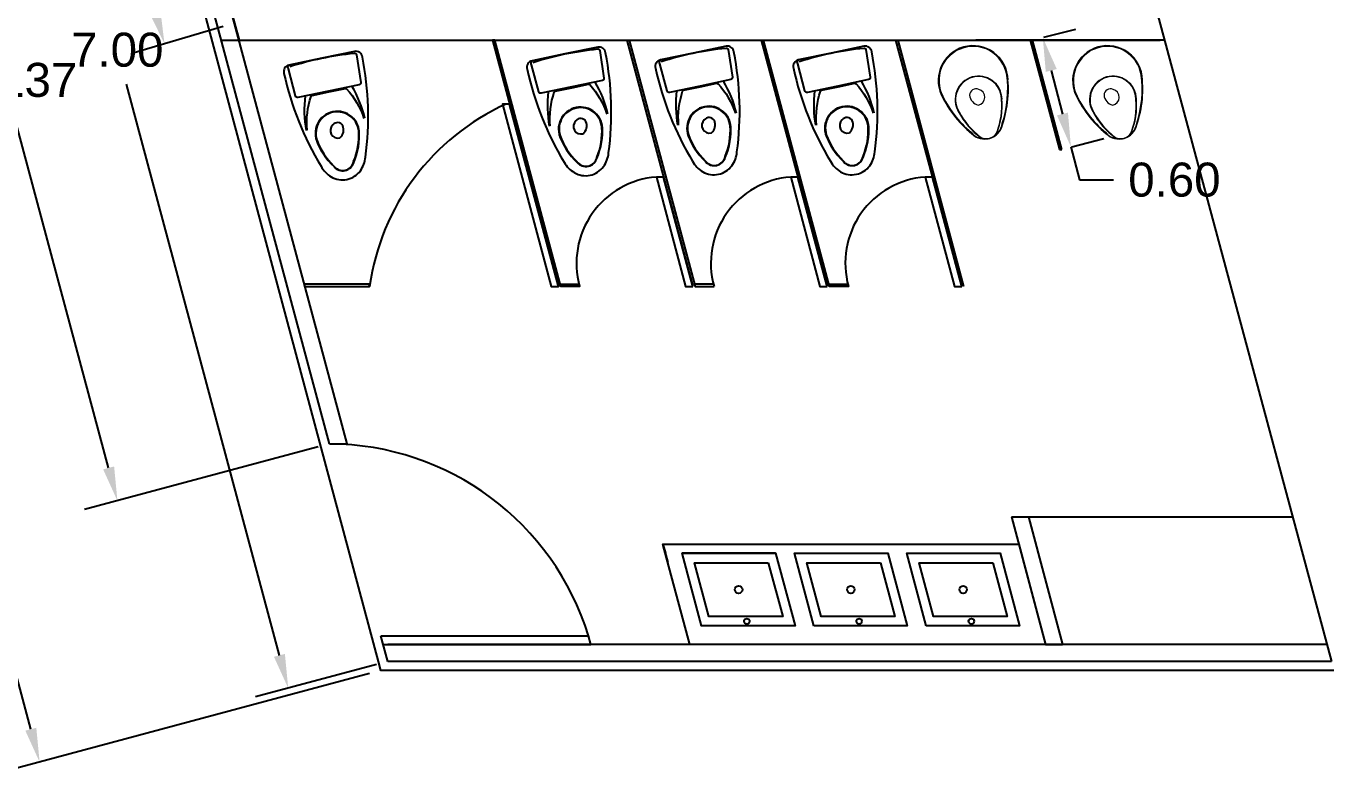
# Model space of a CAD drawing. Header units: millimetres. Extents: x 1263 to 3002, y 1308 to 2683.
# Drawn here: x 1438.88 to 1445.81, y 1379.27 to 1383.21 of the extents above; entities that cross this region are included whole.
import ezdxf
from ezdxf.lldxf.tags import DXFTag

# ---------------------------------------------------------------- set-up
doc = ezdxf.new("R2010")
doc.units = ezdxf.units.MM
doc.header["$PDMODE"] = 34
doc.layers.add('MOVILIARIO SANITARIO', color=142, linetype='Continuous', lineweight=0)
doc.layers.add('MUEBLES', color=43, linetype='Continuous')
doc.styles.get("Standard").update_dxf_attribs({"font": 'arial.ttf'})
tags = doc.linetypes.add('ARRAY BASE$0$CACHE', pattern=[0.24, 0.12, -0.12]).pattern_tags.tags
tags[6:7] = [DXFTag(74, 4), DXFTag(75, 0), DXFTag(340, '0'), DXFTag(46, 1.0), DXFTag(50, 0.0), DXFTag(44, 0.0), DXFTag(45, 0.0)]
tags[4:5] = [DXFTag(74, 4), DXFTag(75, 0), DXFTag(340, '0'), DXFTag(46, 1.0), DXFTag(50, 0.0), DXFTag(44, 0.0), DXFTag(45, 0.0)]
doc.dimstyles.get("Standard").update_dxf_attribs({"dimtxt": 0.18, "dimasz": 0.18, "dimexe": 0.18, "dimexo": 0.0625, "dimgap": 0.09, "dimtad": 0, "dimtih": 1, "dimtoh": 1, "dimdec": 4, "dimzin": 0, "dimdsep": 46, "dimtxsty": 'Standard', "dimcen": 0.09, "dimadec": 0, "dimazin": 0, "dimtfac": 1, "dimtdec": 4, "dimtofl": 0, "dimtmove": 0, "dimatfit": 3, "dimfxl": 1, "dimtolj": 1, "dimtzin": 0, "dimarcsym": 0})

# ---------------------------------------------------------------- blocks, each defined once
blk = doc.blocks.new('*D180')
at = {"color": 0, "lineweight": -2, "transparency": 16777216}
for p, q in [((1438.9252, 1386.5913), (1438.2839, 1386.4195)), ((1438.5043, 1386.2922), (1439.3149, 1383.2673)), ((1440.2229, 1379.8785), (1439.4124, 1382.9035)), ((1440.7369, 1379.8299), (1440.0956, 1379.658))]:
    blk.add_line(p, q, dxfattribs=at)
at = {"color": 0, "transparency": 16777216}
for points in [[(1438.5333, 1386.3), (1438.4754, 1386.2845), (1438.4577, 1386.4661)], [(1440.2519, 1379.8862), (1440.1939, 1379.8707), (1440.2695, 1379.7046)]]:
    blk.add_solid(points, dxfattribs=at)
at = {"layer": 'Defpoints', "color": 0, "transparency": 16777216}
for p in [(1438.9856, 1386.6075), (1440.7973, 1379.846), (1440.2695, 1379.7046)]:
    blk.add_point(p, dxfattribs=at)
at = {"color": 0, "transparency": 16777216, "insert": (1439.3636, 1383.0854), "char_height": 0.18, "attachment_point": 5}
blk.add_mtext('\\A1;7.00', dxfattribs=at)
blk = doc.blocks.new('*D181')
at = {"color": 0, "lineweight": -2, "transparency": 16777216}
for p, q in [((1438.9256, 1386.5898), (1438.4423, 1386.447)), ((1438.666, 1386.3254), (1439.0607, 1384.9896)), ((1439.563, 1383.2899), (1439.1683, 1384.6257)), ((1439.9247, 1383.2091), (1439.4414, 1383.0663))]:
    blk.add_line(p, q, dxfattribs=at)
at = {"color": 0, "transparency": 16777216}
for points in [[(1438.6947, 1386.3339), (1438.6372, 1386.3169), (1438.615, 1386.498)], [(1439.5918, 1383.2984), (1439.5342, 1383.2814), (1439.614, 1383.1173)]]:
    blk.add_solid(points, dxfattribs=at)
at = {"layer": 'Defpoints', "color": 0, "transparency": 16777216}
for p in [(1438.9856, 1386.6075), (1439.9846, 1383.2268), (1439.614, 1383.1173)]:
    blk.add_point(p, dxfattribs=at)
at = {"color": 0, "transparency": 16777216, "insert": (1439.1145, 1384.8076), "char_height": 0.18, "attachment_point": 5}
blk.add_mtext('\\A1;3.53', dxfattribs=at)
blk = doc.blocks.new('*D182')
at = {"color": 0, "lineweight": -2, "transparency": 16777216}
for p, q in [((1444.2734, 1383.1524), (1444.4423, 1383.1958)), ((1444.3129, 1382.9766), (1444.3722, 1382.7458)), ((1444.4171, 1382.5715), (1444.462, 1382.3972)), ((1444.4225, 1382.5729), (1444.5914, 1382.6164)), ((1444.462, 1382.3972), (1444.642, 1382.3972))]:
    blk.add_line(p, q, dxfattribs=at)
at = {"color": 0, "transparency": 16777216}
for points in [[(1444.3419, 1382.9841), (1444.2838, 1382.9692), (1444.268, 1383.151)], [(1444.4013, 1382.7533), (1444.3432, 1382.7383), (1444.4171, 1382.5715)]]:
    blk.add_solid(points, dxfattribs=at)
at = {"layer": 'Defpoints', "color": 0, "transparency": 16777216}
for p in [(1444.2129, 1383.1368), (1444.4171, 1382.5715), (1444.362, 1382.5573)]:
    blk.add_point(p, dxfattribs=at)
at = {"color": 0, "transparency": 16777216, "insert": (1444.9654, 1382.3972), "char_height": 0.18, "attachment_point": 5}
blk.add_mtext('\\A1;0.60', dxfattribs=at)
blk = doc.blocks.new('*D185')
at = {"color": 0, "lineweight": -2, "transparency": 16777216}
for p, q in [((1438.8623, 1386.6396), (1436.9407, 1386.1248)), ((1437.1612, 1385.9975), (1437.9847, 1382.9242)), ((1438.9056, 1379.4872), (1438.0821, 1382.5604)), ((1440.6999, 1379.7816), (1438.7783, 1379.2667))]:
    blk.add_line(p, q, dxfattribs=at)
at = {"color": 0, "transparency": 16777216}
for points in [[(1437.1902, 1386.0053), (1437.1322, 1385.9897), (1437.1146, 1386.1714)], [(1438.9346, 1379.4949), (1438.8766, 1379.4794), (1438.9522, 1379.3133)]]:
    blk.add_solid(points, dxfattribs=at)
at = {"layer": 'Defpoints', "color": 0, "transparency": 16777216}
for p in [(1438.9226, 1386.6558), (1440.7602, 1379.7977), (1438.9522, 1379.3133)]:
    blk.add_point(p, dxfattribs=at)
at = {"color": 0, "transparency": 16777216, "insert": (1438.0334, 1382.7423), "char_height": 0.18, "attachment_point": 5}
blk.add_mtext('\\A1;7.1000', dxfattribs=at)
blk = doc.blocks.new('*D186')
at = {"color": 0, "lineweight": -2, "transparency": 16777216}
for p, q in [((1439.234, 1385.4388), (1437.9965, 1385.1072)), ((1438.217, 1384.98), (1438.7187, 1383.1076)), ((1439.3179, 1380.8713), (1438.8162, 1382.7436)), ((1440.4281, 1380.9824), (1439.1906, 1380.6508))]:
    blk.add_line(p, q, dxfattribs=at)
at = {"color": 0, "transparency": 16777216}
for points in [[(1438.246, 1384.9877), (1438.188, 1384.9722), (1438.1704, 1385.1538)], [(1439.3469, 1380.879), (1439.2889, 1380.8635), (1439.3645, 1380.6974)]]:
    blk.add_solid(points, dxfattribs=at)
at = {"layer": 'Defpoints', "color": 0, "transparency": 16777216}
for p in [(1439.2944, 1385.455), (1440.4885, 1380.9986), (1439.3645, 1380.6974)]:
    blk.add_point(p, dxfattribs=at)
at = {"color": 0, "transparency": 16777216, "insert": (1438.7674, 1382.9256), "char_height": 0.18, "attachment_point": 5}
blk.add_mtext('\\A1;4.6137', dxfattribs=at)

msp = doc.modelspace()

# ---------------------------------------------------------------- linework, layer by layer
for p, q in [((1440.48848, 1380.99856), (1439.29438, 1385.45501)), ((1440.58166, 1380.99856), (1439.38756, 1385.45501)), ((1439.96049, 1383.31678), (1440.00872, 1383.13678)), ((1439.91555, 1383.13678), (1444.88918, 1383.13678)), ((1442.06376, 1383.13678), (1442.41403, 1381.83278)), ((1442.77591, 1383.13678), (1443.12619, 1381.83278)), ((1443.13801, 1381.83278), (1442.78861, 1383.13678)), ((1443.48806, 1383.13678), (1443.83834, 1381.83278)), ((1443.85016, 1381.83278), (1443.50076, 1383.13678)), ((1444.91335, 1383.13678), (1443.91335, 1383.13678)), ((1444.20021, 1383.13678), (1444.35586, 1382.55732)), ((1444.36818, 1382.55732), (1444.21291, 1383.13678)), ((1444.35586, 1382.55732), (1444.36818, 1382.55732)), ((1442.52258, 1381.84505), (1442.42258, 1381.84505)), ((1440.48848, 1380.99856), (1440.58166, 1380.99856)), ((1444.10145, 1380.61208), (1444.28305, 1379.93604)), ((1444.10145, 1380.61208), (1444.19145, 1380.61208)), ((1444.19145, 1380.61208), (1444.37305, 1379.93604)), ((1444.19145, 1380.61208), (1445.59153, 1380.61208)), ((1442.25534, 1380.4673), (1442.26828, 1380.41901)), ((1440.7973, 1379.84604), (1440.76113, 1379.98104)), ((1440.76113, 1379.98104), (1441.86113, 1379.98104)), ((1440.77319, 1379.93604), (1440.76113, 1379.98104)), ((1440.77319, 1379.93604), (1441.87319, 1379.93604)), ((1445.77313, 1379.93604), (1440.7973, 1379.93604)), ((1441.87319, 1379.93604), (1441.86113, 1379.98104)), ((1444.28305, 1379.93604), (1444.37305, 1379.93604)), ((1445.7973, 1379.84604), (1440.7973, 1379.84604))]:
    msp.add_line(p, q)
at = {"color": 240, "linetype": 'ARRAY BASE$0$CACHE', "true_color": 0xed1f24}
msp.add_lwpolyline([(1445.81024, 1379.79775), (1440.76024, 1379.79775), (1440.7473, 1379.84604), (1438.92263, 1386.65582), (1443.96808, 1386.65582), (1443.98105, 1386.60752), (1445.7973, 1379.84604)], dxfattribs=at)
for points in [[(1441.71371, 1381.83278), (1441.36431, 1383.13678), (1441.35161, 1383.13678), (1441.70188, 1381.83278)], [(1442.07646, 1383.13678), (1442.42586, 1381.83278), (1442.52586, 1381.83278)], [(1441.70188, 1381.83278), (1441.44246, 1382.79855), (1441.40455, 1382.79855), (1441.66257, 1381.83241), (1441.70188, 1381.83278), (1441.44246, 1382.79855)], [(1442.41403, 1381.83278), (1442.25843, 1382.41208), (1442.22051, 1382.41208), (1442.37522, 1381.83278), (1442.41403, 1381.83278)], [(1443.12619, 1381.83278), (1442.97058, 1382.41208), (1442.93266, 1382.41208), (1443.08737, 1381.83278), (1443.12619, 1381.83278)], [(1443.83834, 1381.83278), (1443.68273, 1382.41208), (1443.64481, 1382.41208), (1443.79952, 1381.83278), (1443.83834, 1381.83278)], [(1440.35813, 1381.83278), (1440.70101, 1381.83278), (1440.69773, 1381.84505), (1440.35484, 1381.84505)], [(1442.25534, 1380.4673), (1444.14034, 1380.4673), (1444.28305, 1379.93604), (1442.39769, 1379.93604), (1442.25534, 1380.4673), (1442.28122, 1380.37071)], [(1442.85187, 1380.41901), (1442.35687, 1380.41901), (1442.85187, 1380.41901), (1442.95494, 1380.03434), (1442.45994, 1380.03434), (1442.35687, 1380.41901)]]:
    msp.add_lwpolyline(points)
for points in [[(1441.81043, 1381.84505), (1441.81371, 1381.83278), (1441.71371, 1381.83278), (1441.71043, 1381.84505)], [(1443.23473, 1381.84505), (1443.23801, 1381.83278), (1443.13801, 1381.83278), (1443.13473, 1381.84505)], [(1443.05494, 1380.03434), (1442.95187, 1380.41901), (1443.44687, 1380.41901), (1443.54994, 1380.03434)], [(1443.64994, 1380.03434), (1443.54687, 1380.41901), (1444.04187, 1380.41901), (1444.14494, 1380.03434)], [(1442.8135, 1380.36901), (1442.88978, 1380.08434), (1442.49831, 1380.08434), (1442.42203, 1380.36901)], [(1443.4085, 1380.36901), (1443.48478, 1380.08434), (1443.09331, 1380.08434), (1443.01703, 1380.36901)], [(1444.0035, 1380.36901), (1444.07978, 1380.08434), (1443.68831, 1380.08434), (1443.61203, 1380.36901)]]:
    msp.add_lwpolyline(points, close=True)
for centre, radius in [((1442.6559, 1380.22667), 0.01996), ((1443.2509, 1380.22667), 0.01996), ((1443.8459, 1380.22667), 0.01996), ((1442.69964, 1380.05913), 0.01463), ((1443.29464, 1380.05913), 0.01463), ((1443.88964, 1380.05913), 0.01463)]:
    msp.add_circle(centre, radius)
for centre, radius, start, end in [((1441.93859, 1381.66008), 1.24957, 114.343824, 172.055551), ((1442.25447, 1381.95576), 0.45759, 94.255509, 195.589295), ((1442.96662, 1381.95576), 0.45759, 94.255509, 195.589295), ((1443.67877, 1381.95576), 0.45759, 94.255509, 195.589295), ((1440.48265, 1379.55608), 1.4425, 17.133889, 89.768216)]:
    msp.add_arc(centre, radius, start, end)
at = {"layer": 'MOVILIARIO SANITARIO', "lineweight": 0}
for centre, radius, start, end in [((1443.89872, 1382.92321), 0.18503, 106.022026, 210.878923), ((1443.89872, 1382.92321), 0.18092, 106.022026, 208.774013), ((1443.89872, 1382.92321), 0.18503, 1.165129, 106.022026), ((1443.89872, 1382.92321), 0.18092, 3.27004, 106.022026), ((1444.61087, 1382.92321), 0.18503, 106.022026, 210.878923), ((1444.61087, 1382.92321), 0.18092, 106.022026, 208.774013), ((1444.61087, 1382.92321), 0.18503, 1.165129, 106.022026), ((1444.61087, 1382.92321), 0.18092, 3.27004, 106.022026), ((1443.92759, 1382.82267), 0.12434, 106.022026, 210.878923), ((1443.92759, 1382.82267), 0.12158, 106.022026, 208.774013), ((1443.92759, 1382.82267), 0.12434, 1.165129, 106.022026), ((1443.92759, 1382.82267), 0.12158, 3.27004, 106.022026), ((1443.50413, 1382.87681), 0.57801, 341.843597, 7.78188), ((1443.5141, 1382.87681), 0.57182, 340.765868, 8.726825), ((1444.63974, 1382.82267), 0.12434, 106.022026, 210.878923), ((1444.63974, 1382.82267), 0.12158, 106.022026, 208.774013), ((1444.63974, 1382.82267), 0.12434, 1.165129, 106.022026), ((1444.63974, 1382.82267), 0.12158, 3.27004, 106.022026), ((1444.21628, 1382.87681), 0.57801, 341.843597, 7.78188), ((1444.22625, 1382.87681), 0.57182, 340.765868, 8.726825), ((1444.24936, 1383.08794), 0.57182, 203.317228, 231.278185), ((1444.25781, 1383.09324), 0.57801, 204.262172, 230.200455), ((1443.91416, 1382.84572), 0.03397, 65.262389, 178.712071), ((1443.94021, 1382.85173), 0.06024, 184.996201, 256.7181), ((1443.91801, 1382.83506), 0.04278, 281.270314, 75.98059), ((1443.66243, 1382.79149), 0.38842, 341.843597, 7.78188), ((1443.66913, 1382.79148), 0.38426, 340.765868, 8.726825), ((1444.96151, 1383.08794), 0.57182, 203.317228, 231.278185), ((1444.96996, 1383.09324), 0.57801, 204.262172, 230.200455), ((1444.62631, 1382.84572), 0.03397, 65.262389, 178.712071), ((1444.65236, 1382.85173), 0.06024, 184.996201, 256.7181), ((1444.63016, 1382.83506), 0.04278, 281.270314, 75.98059), ((1444.37458, 1382.79149), 0.38842, 341.843597, 7.78188), ((1444.38128, 1382.79148), 0.38426, 340.765868, 8.726825), ((1444.16322, 1382.93336), 0.38426, 203.317228, 231.278185), ((1444.1689, 1382.93693), 0.38842, 204.262172, 230.200455), ((1444.87537, 1382.93336), 0.38426, 203.317228, 231.278185), ((1444.88105, 1382.93693), 0.38842, 204.262172, 230.200455), ((1443.96026, 1382.70889), 0.09389, 286.022026, 352.538462), ((1444.67241, 1382.70889), 0.09389, 286.022026, 352.538462), ((1443.96026, 1382.70889), 0.09389, 219.505591, 286.022026), ((1443.96026, 1382.70889), 0.09594, 224.355457, 286.022026), ((1443.96895, 1382.67864), 0.06309, 219.505591, 286.022026), ((1443.96895, 1382.67864), 0.06447, 224.355457, 286.022026), ((1443.96895, 1382.67864), 0.06309, 286.022026, 352.538462), ((1443.96026, 1382.70889), 0.09594, 286.022026, 347.688596), ((1443.96895, 1382.67864), 0.06447, 286.022026, 347.688596), ((1444.67241, 1382.70889), 0.09389, 219.505591, 286.022026), ((1444.67241, 1382.70889), 0.09594, 224.355457, 286.022026), ((1444.6811, 1382.67864), 0.06309, 219.505591, 286.022026), ((1444.6811, 1382.67864), 0.06447, 224.355457, 286.022026), ((1444.6811, 1382.67864), 0.06309, 286.022026, 352.538462), ((1444.67241, 1382.70889), 0.09594, 286.022026, 347.688596), ((1444.6811, 1382.67864), 0.06447, 286.022026, 347.688596)]:
    msp.add_arc(centre, radius, start, end, dxfattribs=at)
at = {"layer": 'MUEBLES', "color": 7}
for points in [[(1440.44337, 1382.46902, 0.1369387), (1440.49699, 1382.41315, 0.185158), (1440.58056, 1382.39957, 0.185158), (1440.65179, 1382.44535, 0.1369387), (1440.67868, 1382.51797, 0.0826689), (1440.66238, 1383.04774, 0.4442932), (1440.62101, 1383.07797), (1440.44698, 1383.04177, -0.0255374), (1440.6202, 1383.06869, -0.3997494), (1440.6315, 1383.05996), (1440.65406, 1382.91341, -0.3989595), (1440.6456, 1382.90121), (1440.48324, 1382.86744), (1440.32088, 1382.83367, -0.3989595), (1440.30825, 1382.84148), (1440.2705, 1382.98487, -0.3997494), (1440.27294, 1383.00557, 0.4442932), (1440.24706, 1382.96135, 0.0826689)], [(1441.73185, 1382.49119, 0.1369387), (1441.78546, 1382.43532, 0.185158), (1441.86904, 1382.42174, 0.185158), (1441.94027, 1382.46752, 0.1369387), (1441.96715, 1382.54014, 0.0826689), (1441.95086, 1383.06991, 0.4442932), (1441.90949, 1383.10014), (1441.73545, 1383.06394, -0.0255374), (1441.90868, 1383.09086, -0.3997494), (1441.91998, 1383.08213), (1441.94254, 1382.93558, -0.3989595), (1441.93407, 1382.92338), (1441.77171, 1382.88961), (1441.60936, 1382.85583, -0.3989595), (1441.59673, 1382.86365), (1441.55897, 1383.00704, -0.3997494), (1441.56141, 1383.02774, 0.4442932), (1441.53553, 1382.98351, 0.0826689)], [(1442.41216, 1382.49592, 0.1369387), (1442.46578, 1382.44005, 0.185158), (1442.54935, 1382.42647, 0.185158), (1442.62058, 1382.47225, 0.1369387), (1442.64747, 1382.54487, 0.0826689), (1442.63117, 1383.07464, 0.4442932), (1442.5898, 1383.10487), (1442.41577, 1383.06867, -0.0255374), (1442.58899, 1383.09559, -0.3997494), (1442.60029, 1383.08686), (1442.62285, 1382.94031, -0.3989595), (1442.61439, 1382.92811), (1442.45203, 1382.89434), (1442.28967, 1382.86056, -0.3989595), (1442.27704, 1382.86838), (1442.23929, 1383.01177, -0.3997494), (1442.24173, 1383.03247, 0.4442932), (1442.21585, 1382.98824, 0.0826689)], [(1443.14284, 1382.49592, 0.1369387), (1443.19645, 1382.44005, 0.185158), (1443.28003, 1382.42647, 0.185158), (1443.35125, 1382.47225, 0.1369387), (1443.37814, 1382.54487, 0.0826689), (1443.36184, 1383.07464, 0.4442932), (1443.32047, 1383.10487), (1443.14644, 1383.06867, -0.0255374), (1443.31966, 1383.09559, -0.3997494), (1443.33097, 1383.08686), (1443.35352, 1382.94031, -0.3989595), (1443.34506, 1382.92811), (1443.1827, 1382.89434), (1443.02035, 1382.86056, -0.3989595), (1443.00771, 1382.86838), (1442.96996, 1383.01177, -0.3997494), (1442.9724, 1383.03247, 0.4442932), (1442.94652, 1382.98824, 0.0826689)], [(1440.54374, 1382.61953, 0.3235787), (1440.55871, 1382.68395, 0.5398506), (1440.50564, 1382.68786, 0.8005085)], [(1441.83222, 1382.6417, 0.3235787), (1441.84719, 1382.70612, 0.5398506), (1441.79411, 1382.71003, 0.8005085)], [(1442.51253, 1382.64643, 0.3235787), (1442.5275, 1382.71085, 0.5398506), (1442.47443, 1382.71476, 0.8005085)], [(1443.2432, 1382.64643, 0.3235787), (1443.25818, 1382.71085, 0.5398506), (1443.2051, 1382.71476, 0.8005085)]]:
    msp.add_lwpolyline(points, format="xyb", close=True, dxfattribs=at)
for points in [[(1441.56586, 1383.01955, -0.0255374), (1441.73545, 1383.06394), (1441.56141, 1383.02774)], [(1442.24617, 1383.02428, -0.0255374), (1442.41577, 1383.06867), (1442.24173, 1383.03247)], [(1442.97685, 1383.02428, -0.0255374), (1443.14644, 1383.06867), (1442.9724, 1383.03247)], [(1440.27738, 1382.99738, -0.0255374), (1440.44698, 1383.04177), (1440.27294, 1383.00557)], [(1442.33818, 1382.68729, -0.1029338), (1442.35959, 1382.86742, -0.2666236), (1442.36441, 1382.8717), (1442.45291, 1382.89011), (1442.54141, 1382.90852, -0.2666236), (1442.54753, 1382.90652, -0.1029338), (1442.639, 1382.74986)], [(1443.06885, 1382.68729, -0.1029338), (1443.09026, 1382.86742, -0.2666236), (1443.09508, 1382.8717), (1443.18358, 1382.89011), (1443.27208, 1382.90852, -0.2666236), (1443.2782, 1382.90652, -0.1029338), (1443.36967, 1382.74986)], [(1440.36939, 1382.66039, -0.1029338), (1440.3908, 1382.84052, -0.2666236), (1440.39562, 1382.8448), (1440.48412, 1382.86321), (1440.57262, 1382.88162, -0.2666236), (1440.57874, 1382.87962, -0.1029338), (1440.67021, 1382.72297)], [(1441.65787, 1382.68256, -0.1029338), (1441.67928, 1382.86269, -0.2666236), (1441.6841, 1382.86697), (1441.77259, 1382.88538), (1441.86109, 1382.90379, -0.2666236), (1441.86722, 1382.90179, -0.1029338), (1441.95869, 1382.74513)], [(1441.93464, 1382.65937, 0.4923694), (1441.79457, 1382.77976, 0.4923694), (1441.71412, 1382.61349)], [(1441.93221, 1382.66369, 0.4810095), (1441.79509, 1382.77722, 0.4810095), (1441.71463, 1382.61843)], [(1442.61496, 1382.6641, 0.4923694), (1442.47488, 1382.78449, 0.4923694), (1442.39443, 1382.61822)], [(1442.61252, 1382.66842, 0.4810095), (1442.47541, 1382.78195, 0.4810095), (1442.39494, 1382.62316)], [(1443.34563, 1382.6641, 0.4923694), (1443.20555, 1382.78449, 0.4923694), (1443.12511, 1382.61822)], [(1443.34319, 1382.66842, 0.4810095), (1443.20608, 1382.78195, 0.4810095), (1443.12561, 1382.62316)], [(1440.64617, 1382.6372, 0.4923694), (1440.50609, 1382.75759, 0.4923694), (1440.42564, 1382.59133)], [(1440.64373, 1382.64152, 0.4810095), (1440.50662, 1382.75505, 0.4810095), (1440.42615, 1382.59626)], [(1440.41737, 1382.61301, 0.1226116), (1440.51219, 1382.46714, 0.2757584), (1440.57072, 1382.44689, 0.2757584), (1440.61632, 1382.4888, 0.1226116), (1440.64511, 1382.66038)], [(1440.42124, 1382.60901, 0.1136628), (1440.51013, 1382.47193, 0.2986662), (1440.57046, 1382.44816, 0.2986662), (1440.6163, 1382.49402, 0.1136628), (1440.64315, 1382.65517)], [(1441.70584, 1382.63517, 0.1226116), (1441.80067, 1382.48931, 0.2757584), (1441.8592, 1382.46906, 0.2757584), (1441.90479, 1382.51097, 0.1226116), (1441.93358, 1382.68255)], [(1441.70972, 1382.63118, 0.1136628), (1441.7986, 1382.4941, 0.2986662), (1441.85893, 1382.47033, 0.2986662), (1441.90478, 1382.51619, 0.1136628), (1441.93162, 1382.67734)], [(1442.38616, 1382.6399, 0.1226116), (1442.48098, 1382.49403, 0.2757584), (1442.53951, 1382.47379, 0.2757584), (1442.58511, 1382.5157, 0.1226116), (1442.6139, 1382.68728)], [(1442.39003, 1382.63591, 0.1136628), (1442.47892, 1382.49883, 0.2986662), (1442.53925, 1382.47506, 0.2986662), (1442.58509, 1382.52092, 0.1136628), (1442.61194, 1382.68207)], [(1443.11683, 1382.6399, 0.1226116), (1443.21165, 1382.49403, 0.2757584), (1443.27018, 1382.47379, 0.2757584), (1443.31578, 1382.5157, 0.1226116), (1443.34457, 1382.68728)], [(1443.12071, 1382.63591, 0.1136628), (1443.20959, 1382.49883, 0.2986662), (1443.26992, 1382.47506, 0.2986662), (1443.31577, 1382.52092, 0.1136628), (1443.34261, 1382.68207)]]:
    msp.add_lwpolyline(points, format="xyb", dxfattribs=at)
for centre, start, end in [((1441.37177, 1382.60718), 13.214596, 30.460314), ((1442.05208, 1382.61191), 13.214596, 30.460314), ((1442.78276, 1382.61191), 13.214596, 30.460314), ((1440.96263, 1382.76793), 173.041532, 190.28725), ((1440.08329, 1382.58501), 13.214596, 30.460314), ((1442.25111, 1382.7901), 173.041532, 190.28725), ((1442.93142, 1382.79483), 173.041532, 190.28725), ((1443.6621, 1382.79483), 173.041532, 190.28725)]:
    msp.add_arc(centre, 0.60809, start, end, dxfattribs=at)

# ---------------------------------------------------------------- dimensions: what is measured, and where the dimension line sits
for p1, p2, distance, picture, middle in [((1438.92263, 1386.65582), (1440.76024, 1379.79775), -1.87182, '*D185', (1438.0334, 1382.74232)), ((1439.29438, 1385.45501), (1440.48848, 1380.99856), -1.16363, '*D186', (1438.76745, 1382.92561))]:
    dim = msp.add_aligned_dim(p1=p1, p2=p2, distance=distance, dimstyle='Standard')
    dim.commit()
    dim.dimension.update_dxf_attribs({"geometry": picture, "text_midpoint": middle})
for p1, p2, distance, picture, middle in [((1438.98557, 1386.60752), (1440.7973, 1379.84604), -0.54644, '*D180', (1439.36361, 1383.08535)), ((1438.98557, 1386.60752), (1439.98461, 1383.22678), -0.38645, '*D181', (1439.11448, 1384.80764)), ((1444.21291, 1383.13678), (1444.36202, 1382.55732), 0.05688, '*D182', (1444.96544, 1382.39718))]:
    dim = msp.add_aligned_dim(p1=p1, p2=p2, distance=distance, dimstyle='Standard', override={"dimdec": 2})
    dim.commit()
    dim.dimension.update_dxf_attribs({"geometry": picture, "text_midpoint": middle})

doc.saveas('drawing.dxf')
